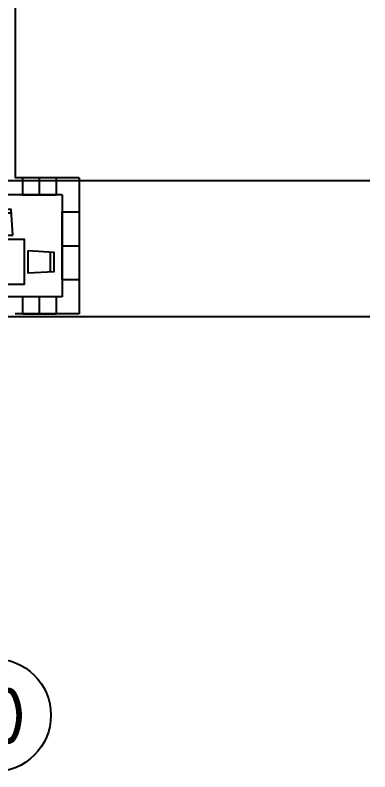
# Model space of a CAD drawing. Header units: millimetres. Extents: x -10810 to 173005, y -5940 to 37270.
# Drawn here: x 26827 to 33080, y -5940 to 7417 of the extents above; entities that cross this region are included whole.
import ezdxf

# ---------------------------------------------------------------- set-up
doc = ezdxf.new("R2010")
doc.units = ezdxf.units.MM
doc.linetypes.add('Штрих-пунктир', pattern=[24, 20, -1.5, 1, -1.5])
for name, color, linetype in [('Мебель', 130, 'Continuous'), ('Окна', 130, 'Continuous'), ('Оси 2', 240, 'Continuous'), ('Стены', 40, 'Continuous')]:
    doc.layers.add(name, color=color, linetype=linetype)
doc.styles.add('GOST-2.304_Type-B', font='GOST Common.ttf')

# ---------------------------------------------------------------- blocks, each defined once
blk = doc.blocks.new('OZ883')
at = {"layer": 'Мебель'}
for p, q in [((-866, -225), (-866, -575)), ((866, -225), (866, -575)), ((-175, -1266), (175, -1266))]:
    blk.add_line(p, q, dxfattribs=at)
for points in [[(-400, -800), (400, -800), (400, 0), (-400, 0)], [(-474, -600), (-924, -575), (-924, -225), (-474, -200)], [(474, -600), (924, -575), (924, -225), (474, -200)], [(200, -874), (175, -1324), (-175, -1324), (-200, -874)]]:
    blk.add_lwpolyline(points, close=True, dxfattribs=at)
blk = doc.blocks.new('A$C23fbf164')
at = {"layer": 'Окна', "linetype": 'Штрих-пунктир'}
for p, q in [((300, 1200), (0, 1200)), ((0, 1200), (0, 600)), ((300, 600), (300, 1200)), ((300, 600), (0, 600)), ((0, 600), (0, 0)), ((300, 0), (300, 600)), ((0, 0), (300, 0))]:
    blk.add_line(p, q, dxfattribs=at)
blk = doc.blocks.new('A$C6ade4add')
at = {"layer": 'Окна', "linetype": 'Штрих-пунктир'}
for p, q in [((0, 0), (0, 300)), ((0, 300), (600, 300)), ((300, 0), (300, 300)), ((600, 300), (600, 0)), ((600, 0), (0, 0))]:
    blk.add_line(p, q, dxfattribs=at)
blk = doc.blocks.new('A$Cf7496d8c')
at = {"layer": 'Окна', "linetype": 'Штрих-пунктир'}
for p, q in [((0, 0), (0, 300)), ((0, 300), (600, 300)), ((300, 0), (300, 300)), ((600, 300), (600, 0)), ((600, 0), (0, 0))]:
    blk.add_line(p, q, dxfattribs=at)

msp = doc.modelspace()

# ---------------------------------------------------------------- linework, layer by layer
at = {"layer": 'Оси 2', "linetype": 'Штрих-пунктир'}
for p, q in [((-8810, 4496.76), (33080, 4496.76)), ((-8810, 2096.76), (33080, 2096.76))]:
    msp.add_line(p, q, dxfattribs=at)
at = {"layer": 'Оси 2'}
msp.add_circle((26457.304, -4940), 1000, dxfattribs=at)
at = {"layer": 'Стены', "linetype": 'Continuous'}
for p, q in [((27957.304, 4546.76), (26827.304, 4546.76)), ((27657.304, 4246.76), (26377.304, 4246.76)), ((27657.304, 2446.76), (26377.304, 2446.76)), ((27957.304, 2146.76), (26827.304, 2146.76))]:
    msp.add_line(p, q, dxfattribs=at)
for points in [[(26827.304, 7866.76), (26827.304, 4546.76)], [(27957.304, 4546.76), (27957.304, 2146.76)], [(27657.304, 4246.76), (27657.304, 2446.76)]]:
    msp.add_lwpolyline(points, dxfattribs=at)

# ---------------------------------------------------------------- block references
at = {"layer": 'Мебель', "color": 4, "xscale": -1, "rotation": 180}
msp.add_blockref('OZ883', (26584.608, 2660), dxfattribs=at)
at = {"layer": 'Окна', "linetype": 'Штрих-пунктир', "xscale": -1, "rotation": 359.9999999999961}
for name, p in [('A$C6ade4add', (27554.608, 4246.76)), ('A$C23fbf164', (27957.304, 2746.76)), ('A$Cf7496d8c', (27554.608, 2146.76))]:
    msp.add_blockref(name, p, dxfattribs=at)

# ---------------------------------------------------------------- texts
at = {"layer": 'Оси 2', "linetype": 'Штрих-пунктир', "style": 'GOST-2.304_Type-B'}
msp.add_text('10', height=1000, dxfattribs=at).set_placement((25884.608, -5450))

doc.saveas('drawing.dxf')
